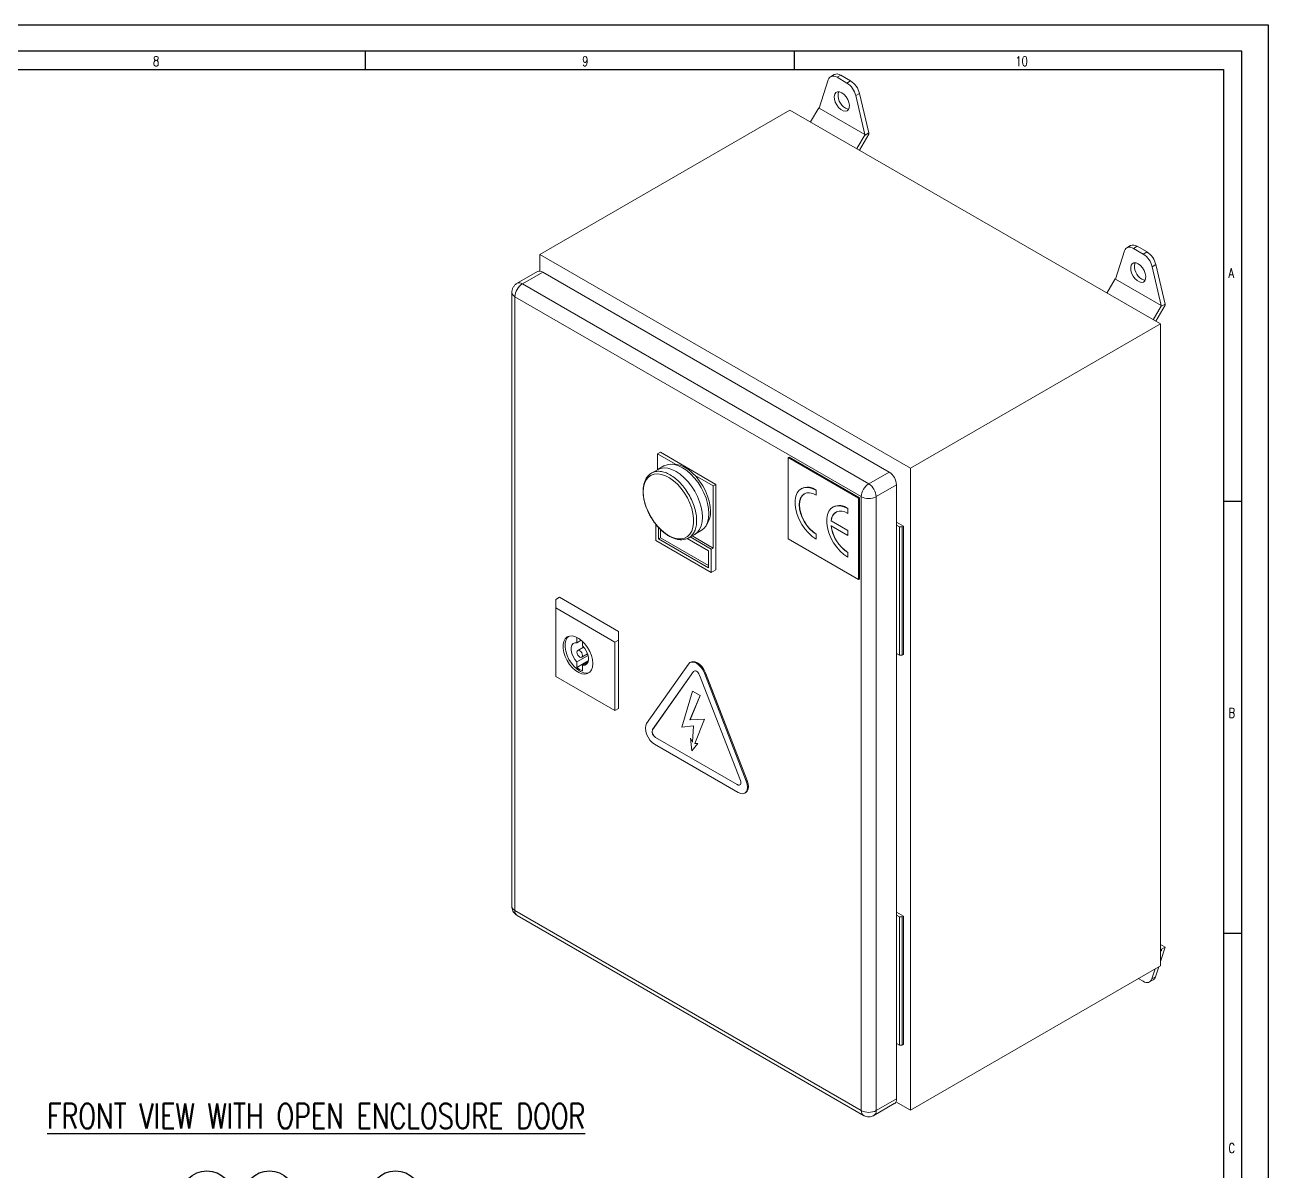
# Model space of a CAD drawing. Extents: x 4137 to 28680, y 2446 to 6814.
# Drawn here: x 7322.1 to 7796.7, y 3196.1 to 3633.6 of the extents above; entities that cross this region are included whole.
import ezdxf

# ---------------------------------------------------------------- set-up
doc = ezdxf.new("R2010")
doc.units = 0
doc.header["$LTSCALE"] = 0.5
doc.layers.get('0').update_dxf_attribs({"linetype": 'CONTINUOUS'})
doc.layers.add('DIM', color=5, linetype='CONTINUOUS')
doc.styles.get("Standard").update_dxf_attribs({"font": 'simplex.shx'})

msp = doc.modelspace()

# ---------------------------------------------------------------- linework, layer by layer
at = {"color": 7, "linetype": 'Continuous'}
for p, q in [((6114.69, 3633.6), (7796.69, 3633.6)), ((7796.69, 3633.6), (7796.69, 2445.6)), ((7786.69, 3623.6), (6134.69, 3623.6)), ((7786.69, 2455.6), (7786.69, 3623.6)), ((6141.69, 3616.6), (7779.69, 3616.6)), ((7779.69, 3616.6), (7779.69, 2563.6))]:
    msp.add_line(p, q, dxfattribs=at)
at = {"color": 7, "linetype": 'Continuous', "lineweight": 15}
for p, q in [((7628.78, 3612.66), (7625.32, 3601.87)), ((7631.07, 3614.64), (7629.65, 3613.82)), ((7632.15, 3613.58), (7633.57, 3614.39)), ((7635.91, 3611.4), (7632.15, 3613.58)), ((7633.57, 3614.39), (7637.33, 3612.22)), ((7635.91, 3611.4), (7637.33, 3612.22)), ((7639.29, 3606.59), (7640.7, 3607.41)), ((7640.7, 3607.41), (7644.23, 3592.35)), ((7642.75, 3591.8), (7639.29, 3606.59)), ((7614.17, 3601.09), (7518.71, 3545.98)), ((7755.6, 3519.45), (7614.17, 3601.09)), ((7625.13, 3601.97), (7622.01, 3596.57)), ((7625.32, 3601.87), (7625.13, 3601.97)), ((7642.75, 3591.8), (7625.32, 3601.87)), ((7639.69, 3586.36), (7642.81, 3591.77)), ((7640.69, 3585.78), (7644.23, 3591.91)), ((7642.81, 3591.77), (7642.75, 3591.8)), ((7644.23, 3592.35), (7642.81, 3591.54)), ((7642.81, 3591.54), (7642.81, 3591.77)), ((7644.23, 3592.35), (7644.23, 3591.91)), ((7518.71, 3545.98), (7518.71, 3539.62)), ((7518.71, 3545.98), (7660.14, 3464.34)), ((7741.92, 3547.35), (7738.45, 3536.55)), ((7744.2, 3549.33), (7742.79, 3548.51)), ((7745.29, 3548.26), (7746.7, 3549.08)), ((7749.05, 3546.09), (7745.29, 3548.26)), ((7746.7, 3549.08), (7750.47, 3546.91)), ((7749.05, 3546.09), (7750.47, 3546.91)), ((7752.43, 3541.28), (7753.84, 3542.1)), ((7755.89, 3526.49), (7752.43, 3541.28)), ((7753.84, 3542.1), (7757.36, 3527.04)), ((7517.78, 3539.45), (7510, 3534.96)), ((7512, 3534.76), (7519.78, 3539.25)), ((7519.78, 3539.25), (7652, 3462.92)), ((7738.27, 3536.66), (7735.15, 3531.25)), ((7738.45, 3536.55), (7738.27, 3536.66)), ((7755.89, 3526.49), (7738.45, 3536.55)), ((7508, 3531.49), (7508, 3297.15)), ((7644.23, 3458.42), (7512, 3534.76)), ((7509.17, 3529.86), (7641.4, 3453.53)), ((7509.17, 3295.51), (7509.17, 3529.86)), ((7752.83, 3521.05), (7755.95, 3526.46)), ((7753.83, 3520.47), (7757.36, 3526.6)), ((7755.95, 3526.46), (7755.89, 3526.49)), ((7757.36, 3527.04), (7755.95, 3526.22)), ((7755.95, 3526.22), (7755.95, 3526.46)), ((7757.36, 3527.04), (7757.36, 3526.6)), ((7660.14, 3464.34), (7755.6, 3519.45)), ((7755.6, 3274.49), (7755.6, 3519.45)), ((7564.68, 3470.46), (7563.62, 3469.85)), ((7563.62, 3469.85), (7563.62, 3463.85)), ((7570.48, 3465.89), (7563.62, 3469.85)), ((7585.89, 3458.22), (7564.68, 3470.46)), ((7566.04, 3465.24), (7563.87, 3463.98)), ((7613.82, 3468.63), (7613.47, 3468.43)), ((7640.34, 3452.91), (7613.47, 3468.43)), ((7613.47, 3468.43), (7613.47, 3437.4)), ((7640.69, 3453.12), (7613.82, 3468.63)), ((7563.56, 3463.82), (7561.34, 3462.54)), ((7584.83, 3457.6), (7577.97, 3461.57)), ((7652, 3462.92), (7644.23, 3458.42)), ((7660.14, 3219.38), (7660.14, 3464.34)), ((7585.89, 3458.22), (7584.83, 3457.6)), ((7584.83, 3433.92), (7584.83, 3457.6)), ((7585.89, 3425.55), (7585.89, 3458.22)), ((7618.52, 3456.58), (7618.44, 3456.54)), ((7624.14, 3455.97), (7624.21, 3456.01)), ((7624.14, 3455.97), (7624.14, 3454.11)), ((7624.21, 3456.01), (7624.21, 3454.15)), ((7647.05, 3453.53), (7654.83, 3458.02)), ((7654.83, 3458.02), (7654.83, 3223.67)), ((7624.14, 3454.11), (7624.21, 3454.15)), ((7640.69, 3453.12), (7640.34, 3452.91)), ((7640.34, 3421.88), (7640.34, 3452.91)), ((7640.69, 3422.09), (7640.69, 3453.12)), ((7641.4, 3453.53), (7641.4, 3219.18)), ((7647.05, 3219.18), (7647.05, 3453.53)), ((7630.61, 3449.6), (7630.54, 3449.56)), ((7636.24, 3448.99), (7636.31, 3449.03)), ((7636.24, 3448.99), (7636.24, 3447.13)), ((7636.24, 3447.13), (7636.31, 3447.17)), ((7636.31, 3449.03), (7636.31, 3447.17)), ((7562.91, 3443.03), (7562.91, 3436.78)), ((7563.97, 3441.8), (7563.97, 3437.39)), ((7564.68, 3441.06), (7564.68, 3437.8)), ((7629.84, 3444.31), (7629.91, 3444.35)), ((7629.84, 3444.31), (7636.24, 3440.62)), ((7629.84, 3442.45), (7636.24, 3438.75)), ((7629.91, 3444.35), (7636.31, 3440.66)), ((7657.52, 3442.3), (7654.83, 3443.85)), ((7654.83, 3442.62), (7655.96, 3441.97)), ((7655.96, 3441.97), (7656.95, 3441.97)), ((7655.96, 3441.97), (7655.96, 3392.98)), ((7656.95, 3441.97), (7657.52, 3442.3)), ((7656.95, 3392.98), (7656.95, 3441.97)), ((7657.52, 3393.3), (7657.52, 3442.3)), ((7562.91, 3436.78), (7584.12, 3424.53)), ((7563.97, 3437.39), (7564.68, 3437.8)), ((7563.97, 3437.39), (7583.06, 3426.37)), ((7564.68, 3437.8), (7583.06, 3427.19)), ((7583.06, 3432.9), (7574.98, 3437.57)), ((7575.59, 3437.85), (7577.81, 3439.14)), ((7584.12, 3433.52), (7576.1, 3438.15)), ((7584.83, 3433.92), (7576.8, 3438.56)), ((7578.1, 3439.32), (7580.28, 3440.58)), ((7613.47, 3437.4), (7640.34, 3421.88)), ((7624.14, 3439.22), (7624.21, 3439.26)), ((7624.14, 3439.22), (7624.14, 3437.36)), ((7624.14, 3437.36), (7624.21, 3437.4)), ((7624.21, 3439.26), (7624.21, 3437.4)), ((7636.24, 3440.62), (7636.31, 3440.66)), ((7636.24, 3440.62), (7636.24, 3438.75)), ((7636.24, 3438.75), (7636.31, 3438.8)), ((7636.31, 3440.66), (7636.31, 3438.8)), ((7583.06, 3426.37), (7583.06, 3432.9)), ((7584.12, 3433.52), (7584.83, 3433.92)), ((7584.12, 3424.53), (7584.12, 3433.52)), ((7636.24, 3432.24), (7636.31, 3432.28)), ((7636.24, 3432.24), (7636.24, 3430.38)), ((7636.31, 3432.28), (7636.31, 3430.42)), ((7636.24, 3430.38), (7636.31, 3430.42)), ((7585.89, 3425.55), (7584.12, 3424.53)), ((7640.69, 3422.09), (7640.34, 3421.88)), ((7526.14, 3415.14), (7524.73, 3414.32)), ((7524.73, 3414.32), (7524.73, 3411.06)), ((7548.77, 3402.08), (7526.14, 3415.14)), ((7524.73, 3384.93), (7524.73, 3411.06)), ((7524.73, 3411.06), (7547.35, 3397.99)), ((7532.86, 3397.75), (7532.86, 3399.82)), ((7532.86, 3397.75), (7534.51, 3398.7)), ((7534.98, 3398.28), (7534.98, 3396.53)), ((7547.35, 3397.99), (7548.77, 3398.81)), ((7548.77, 3398.81), (7548.77, 3402.08)), ((7548.77, 3372.68), (7548.77, 3398.81)), ((7535.39, 3396.09), (7533.17, 3394.8)), ((7534.67, 3392.2), (7536.89, 3393.49)), ((7547.35, 3371.86), (7547.35, 3397.99)), ((7654.83, 3393.63), (7655.96, 3392.98)), ((7537.07, 3392.91), (7532.86, 3390.48)), ((7532.86, 3388.32), (7537.16, 3390.81)), ((7532.86, 3388.32), (7532.86, 3390.48)), ((7534.98, 3389.25), (7537.07, 3390.46)), ((7534.98, 3389.25), (7534.98, 3387.1)), ((7575.41, 3389.65), (7559.43, 3366.92)), ((7576.33, 3390.38), (7575.97, 3390.18)), ((7656.95, 3392.98), (7655.96, 3392.98)), ((7656.95, 3392.98), (7657.52, 3393.3)), ((7524.73, 3384.93), (7547.35, 3371.86)), ((7561.72, 3364.59), (7577.32, 3386.78)), ((7561.72, 3364.58), (7577.32, 3386.77)), ((7577.54, 3386.97), (7577.32, 3386.78)), ((7577.32, 3386.77), (7577.32, 3386.78)), ((7579.61, 3385.45), (7595.22, 3345.24)), ((7581.89, 3386.33), (7581.53, 3386.12)), ((7597.5, 3344.95), (7581.53, 3386.12)), ((7597.86, 3345.15), (7581.89, 3386.33)), ((7576.92, 3379.28), (7572.89, 3365.54)), ((7576.92, 3379.28), (7576.93, 3379.29)), ((7576.92, 3379.28), (7579.88, 3377.57)), ((7576.93, 3379.29), (7579.89, 3377.58)), ((7579.88, 3377.57), (7576, 3368.29)), ((7579.89, 3377.58), (7576.01, 3368.29)), ((7579.88, 3377.57), (7579.89, 3377.58)), ((7547.35, 3371.86), (7548.77, 3372.68)), ((7572.89, 3365.54), (7577.4, 3366)), ((7576, 3368.29), (7581.55, 3368.56)), ((7576, 3368.29), (7576.01, 3368.29)), ((7576.01, 3368.29), (7581.56, 3368.56)), ((7577.4, 3366), (7576.94, 3359.8)), ((7581.55, 3368.56), (7577.82, 3359.28)), ((7581.56, 3368.56), (7577.83, 3359.28)), ((7581.55, 3368.56), (7581.56, 3368.56)), ((7561.72, 3364.58), (7561.72, 3364.59)), ((7562.86, 3361.62), (7562.87, 3361.63)), ((7594.07, 3343.61), (7562.86, 3361.62)), ((7594.07, 3343.61), (7562.87, 3361.63)), ((7576.13, 3361.38), (7576.14, 3361.39)), ((7576.13, 3361.38), (7576.69, 3356.45)), ((7576.13, 3361.38), (7576.94, 3359.8)), ((7576.14, 3361.39), (7576.94, 3359.82)), ((7562.49, 3359.03), (7594.44, 3340.59)), ((7576.69, 3356.45), (7578.94, 3359.36)), ((7576.69, 3356.45), (7576.7, 3356.45)), ((7576.7, 3356.45), (7578.95, 3359.36)), ((7578.94, 3359.36), (7577.82, 3359.28)), ((7577.82, 3359.28), (7577.83, 3359.28)), ((7578.95, 3359.36), (7577.83, 3359.28)), ((7578.94, 3359.36), (7578.95, 3359.36)), ((7594.07, 3343.61), (7594.07, 3343.61)), ((7597.86, 3345.15), (7597.5, 3344.95)), ((7596.94, 3340.34), (7597.3, 3340.55)), ((7641.4, 3219.18), (7509.17, 3295.51)), ((7657.52, 3293.44), (7654.83, 3294.99)), ((7654.83, 3293.77), (7655.96, 3293.12)), ((7510, 3293.68), (7642.23, 3217.35)), ((7655.96, 3293.12), (7656.95, 3293.12)), ((7655.96, 3293.12), (7655.96, 3244.12)), ((7656.95, 3293.12), (7657.52, 3293.44)), ((7656.95, 3244.12), (7656.95, 3293.12)), ((7657.52, 3244.45), (7657.52, 3293.44)), ((7755.6, 3282.65), (7757.36, 3281.63)), ((7757.36, 3281.63), (7755.6, 3276.12)), ((7755.95, 3280.14), (7755.6, 3280.34)), ((7755.6, 3280.34), (7755.77, 3280.25)), ((7755.6, 3279.71), (7755.77, 3280.25)), ((7755.77, 3280.25), (7755.95, 3280.14)), ((7757.36, 3281.63), (7755.95, 3280.82)), ((7755.95, 3280.82), (7755.95, 3280.14)), ((7660.14, 3219.38), (7755.6, 3274.49)), ((7752.3, 3269.45), (7753.54, 3273.3)), ((7753.72, 3270.27), (7752.3, 3269.45)), ((7754.95, 3274.12), (7753.72, 3270.27)), ((7747.11, 3269.59), (7748.93, 3268.54)), ((7751.43, 3268.29), (7752.84, 3269.11)), ((7654.83, 3244.78), (7655.96, 3244.12)), ((7656.95, 3244.12), (7655.96, 3244.12)), ((7656.95, 3244.12), (7657.52, 3244.45)), ((7654.83, 3223.67), (7647.05, 3219.18)), ((7654.63, 3222.56), (7660.14, 3219.38)), ((7646.23, 3217.35), (7654, 3221.84))]:
    msp.add_line(p, q, dxfattribs=at)
at = {"color": 7, "linetype": 'Continuous', "lineweight": 15, "flags": 128}
for points in [[(7632.15, 3613.58), (7631.59, 3613.85), (7631.05, 3614.01), (7630.53, 3614.06), (7630.06, 3613.99), (7629.64, 3613.81), (7629.28, 3613.53), (7628.99, 3613.14), (7628.78, 3612.66)], [(7633.97, 3607.71), (7634.83, 3607.07), (7635.61, 3606.18), (7636.24, 3605.14), (7636.67, 3604.02), (7636.86, 3602.94), (7636.8, 3601.98), (7636.48, 3601.24), (7635.94, 3600.77), (7635.23, 3600.62), (7634.41, 3600.8), (7633.54, 3601.3), (7632.72, 3602.07), (7632, 3603.04), (7631.46, 3604.13), (7631.15, 3605.25), (7631.08, 3606.28), (7631.27, 3607.14), (7631.71, 3607.76), (7632.34, 3608.07), (7633.12, 3608.05), (7633.97, 3607.71)], [(7635.39, 3601.83), (7636.24, 3601.48), (7636.6, 3601.43)], [(7745.29, 3548.26), (7744.73, 3548.53), (7744.19, 3548.7), (7743.67, 3548.74), (7743.2, 3548.68), (7742.77, 3548.5), (7742.41, 3548.21), (7742.12, 3547.83), (7741.92, 3547.35)], [(7747.11, 3542.39), (7747.96, 3541.75), (7748.74, 3540.87), (7749.38, 3539.83), (7749.81, 3538.71), (7750, 3537.63), (7749.94, 3536.67), (7749.62, 3535.92), (7749.08, 3535.45), (7748.37, 3535.3), (7747.54, 3535.49), (7746.68, 3535.99), (7745.85, 3536.76), (7745.14, 3537.73), (7744.6, 3538.82), (7744.28, 3539.93), (7744.22, 3540.97), (7744.41, 3541.83), (7744.84, 3542.44), (7745.48, 3542.76), (7746.26, 3542.74), (7747.11, 3542.39)], [(7748.52, 3536.52), (7749.38, 3536.17), (7749.74, 3536.12)], [(7583.23, 3447.1), (7583.11, 3448.99), (7582.74, 3450.97), (7582.13, 3453.01), (7581.31, 3455.04), (7580.28, 3457.02), (7579.08, 3458.9), (7577.73, 3460.63), (7576.27, 3462.17), (7574.74, 3463.48), (7573.16, 3464.53), (7571.59, 3465.3), (7570.05, 3465.76), (7568.59, 3465.9), (7567.24, 3465.73), (7566.04, 3465.24)], [(7583.82, 3447.98), (7583.7, 3449.83), (7583.33, 3451.77), (7582.72, 3453.76), (7581.9, 3455.75), (7580.87, 3457.68), (7579.68, 3459.49), (7578.34, 3461.16), (7576.89, 3462.62), (7575.38, 3463.86), (7573.84, 3464.82), (7572.3, 3465.49), (7570.82, 3465.85), (7569.42, 3465.89), (7569.28, 3465.88)], [(7558.18, 3455.37), (7558.31, 3453.51), (7558.68, 3451.56), (7559.29, 3449.57), (7560.11, 3447.58), (7561.14, 3445.65), (7562.34, 3443.83), (7563.68, 3442.16), (7565.13, 3440.69), (7566.64, 3439.46), (7568.19, 3438.49), (7569.73, 3437.82), (7571.21, 3437.46), (7572.61, 3437.42), (7573.88, 3437.7), (7575, 3438.29), (7575.93, 3439.18), (7576.65, 3440.35), (7577.14, 3441.76), (7577.39, 3443.39), (7577.39, 3445.17), (7577.14, 3447.08), (7576.65, 3449.06), (7575.93, 3451.06), (7575, 3453.02), (7573.88, 3454.9), (7572.61, 3456.66), (7571.21, 3458.23), (7569.73, 3459.58), (7568.19, 3460.69), (7566.64, 3461.51), (7565.13, 3462.03), (7563.68, 3462.23), (7562.34, 3462.11), (7561.14, 3461.67), (7560.11, 3460.92), (7559.29, 3459.89), (7558.68, 3458.6), (7558.31, 3457.08), (7558.18, 3455.37)], [(7580.76, 3445.66), (7580.64, 3447.55), (7580.27, 3449.54), (7579.67, 3451.58), (7578.84, 3453.61), (7577.81, 3455.59), (7576.61, 3457.47), (7575.26, 3459.21), (7573.8, 3460.75), (7572.26, 3462.06), (7570.69, 3463.11), (7569.11, 3463.88), (7567.57, 3464.34), (7566.11, 3464.49), (7564.76, 3464.31), (7563.56, 3463.82)], [(7624.14, 3455.97), (7622.66, 3456.67), (7621.23, 3457.03), (7619.9, 3457.03), (7618.71, 3456.68), (7617.71, 3455.99), (7616.93, 3454.98), (7616.39, 3453.69), (7616.12, 3452.16), (7616.12, 3450.44), (7616.39, 3448.59), (7616.93, 3446.68), (7617.71, 3444.77), (7618.71, 3442.92), (7619.9, 3441.2), (7621.23, 3439.67), (7622.66, 3438.37), (7624.14, 3437.36)], [(7624.14, 3454.11), (7622.89, 3454.7), (7621.68, 3454.97), (7620.56, 3454.93), (7619.58, 3454.56), (7618.78, 3453.9), (7618.19, 3452.95), (7617.82, 3451.77), (7617.7, 3450.39), (7617.82, 3448.86), (7618.19, 3447.26), (7618.78, 3445.62), (7619.58, 3444.03), (7620.56, 3442.54), (7621.68, 3441.21), (7622.89, 3440.09), (7624.14, 3439.22)], [(7619.66, 3454.6), (7619.65, 3454.6), (7618.85, 3453.94), (7618.26, 3453), (7617.89, 3451.81), (7617.77, 3450.43), (7617.89, 3448.9), (7618.26, 3447.3), (7618.85, 3445.66), (7619.65, 3444.07), (7620.63, 3442.58), (7621.75, 3441.25), (7622.96, 3440.13), (7624.21, 3439.26)], [(7577.81, 3439.14), (7577.81, 3439.14), (7578.84, 3439.93), (7579.67, 3441.01), (7580.27, 3442.35), (7580.64, 3443.91), (7580.76, 3445.66)], [(7580.28, 3440.58), (7580.28, 3440.58), (7581.31, 3441.37), (7582.13, 3442.45), (7582.74, 3443.79), (7583.11, 3445.35), (7583.23, 3447.1)], [(7636.24, 3448.99), (7634.75, 3449.69), (7633.32, 3450.05), (7631.99, 3450.05), (7630.81, 3449.7), (7629.8, 3449.01), (7629.02, 3448), (7628.48, 3446.71), (7628.21, 3445.18), (7628.21, 3443.46), (7628.48, 3441.61), (7629.02, 3439.7), (7629.8, 3437.79), (7630.81, 3435.94), (7631.99, 3434.22), (7633.32, 3432.69), (7634.75, 3431.39), (7636.24, 3430.38)], [(7636.24, 3447.13), (7635.08, 3447.68), (7633.96, 3447.97), (7632.91, 3447.99), (7631.97, 3447.73), (7631.17, 3447.22), (7630.54, 3446.46), (7630.09, 3445.48), (7629.84, 3444.31)], [(7538.87, 3389.83), (7538.73, 3391.31), (7538.34, 3392.87), (7537.71, 3394.45), (7536.87, 3395.96), (7535.86, 3397.33), (7534.72, 3398.51), (7533.52, 3399.44), (7532.3, 3400.07), (7531.12, 3400.37), (7530.04, 3400.33), (7529.1, 3399.96), (7528.36, 3399.26), (7527.85, 3398.27), (7527.59, 3397.05), (7527.59, 3395.63), (7527.85, 3394.1), (7528.36, 3392.52), (7529.1, 3390.97), (7530.04, 3389.52), (7531.12, 3388.23), (7532.3, 3387.17), (7533.52, 3386.39), (7534.72, 3385.92), (7535.86, 3385.79), (7536.87, 3386), (7537.71, 3386.54), (7538.34, 3387.39), (7538.73, 3388.5), (7538.87, 3389.83)], [(7529.58, 3400.2), (7529.07, 3399.67), (7528.56, 3398.68), (7528.29, 3397.45), (7528.29, 3396.04), (7528.56, 3394.51), (7529.07, 3392.93), (7529.81, 3391.38), (7530.74, 3389.93), (7531.82, 3388.64), (7533, 3387.58), (7534.22, 3386.8), (7535.43, 3386.33), (7536.57, 3386.2), (7537.55, 3386.4)], [(7532.86, 3390.48), (7532.04, 3391.42), (7531.36, 3392.53), (7530.88, 3393.71), (7530.63, 3394.87), (7530.63, 3395.93), (7530.88, 3396.8), (7531.36, 3397.43), (7532.04, 3397.75), (7532.86, 3397.75)], [(7534.98, 3392.89), (7534.9, 3392.47), (7534.67, 3392.2), (7534.32, 3392.13), (7533.92, 3392.28), (7533.51, 3392.6), (7533.17, 3393.07), (7532.94, 3393.6), (7532.86, 3394.11), (7532.94, 3394.54), (7533.17, 3394.8), (7533.51, 3394.87), (7533.92, 3394.73), (7534.32, 3394.4), (7534.67, 3393.93), (7534.9, 3393.4), (7534.98, 3392.89)], [(7534.98, 3396.53), (7535.8, 3395.58), (7536.48, 3394.47), (7536.96, 3393.29), (7537.21, 3392.13), (7537.21, 3391.07), (7536.96, 3390.2), (7536.48, 3389.57), (7535.8, 3389.25), (7534.98, 3389.25)], [(7581.53, 3386.12), (7580.97, 3387.29), (7580.24, 3388.36), (7579.38, 3389.26), (7578.47, 3389.93), (7577.55, 3390.32), (7576.7, 3390.4), (7575.97, 3390.18), (7575.41, 3389.65)], [(7581.89, 3386.33), (7581.33, 3387.5), (7580.6, 3388.57), (7579.74, 3389.47), (7578.83, 3390.14), (7577.91, 3390.53), (7577.06, 3390.61), (7576.33, 3390.38)], [(7579.61, 3385.45), (7579.4, 3385.89), (7579.13, 3386.29), (7578.81, 3386.62), (7578.47, 3386.87), (7578.12, 3387.02), (7577.8, 3387.05), (7577.53, 3386.97), (7577.32, 3386.77)], [(7559.43, 3366.92), (7559.08, 3366.14), (7558.96, 3365.16), (7559.08, 3364.03), (7559.43, 3362.84), (7559.99, 3361.67), (7560.72, 3360.6), (7561.58, 3359.7), (7562.49, 3359.03)], [(7594.07, 3343.61), (7594.41, 3343.46), (7594.73, 3343.43), (7595.01, 3343.52), (7595.22, 3343.71), (7595.35, 3344.01), (7595.39, 3344.38), (7595.35, 3344.8), (7595.22, 3345.24)], [(7594.44, 3340.59), (7595.36, 3340.2), (7596.21, 3340.12), (7596.94, 3340.34), (7597.5, 3340.86), (7597.86, 3341.64), (7597.98, 3342.63), (7597.86, 3343.76), (7597.5, 3344.95)], [(7597.3, 3340.55), (7597.3, 3340.55), (7597.86, 3341.07), (7598.22, 3341.85), (7598.34, 3342.84), (7598.22, 3343.96), (7597.86, 3345.15)], [(7748.93, 3268.54), (7749.49, 3268.27), (7750.03, 3268.1), (7750.55, 3268.06), (7751.02, 3268.12), (7751.45, 3268.3), (7751.81, 3268.59), (7752.1, 3268.98), (7752.3, 3269.45)]]:
    msp.add_lwpolyline(points, dxfattribs=at)
at = {"color": 7, "linetype": 'Continuous', "lineweight": 15}
for centre, radius, start, end in [((7632.11, 3612.38), 2.49, 54.0309, 114.6578), ((7633.07, 3605.65), 7.83, 12.9932, 57.078), ((7638.18, 3606.69), 5.61, 165.4289, 240.0846), ((7631.66, 3604.83), 7.83, 12.9932, 57.078), ((7745.24, 3547.07), 2.49, 54.0306, 114.6582), ((7744.79, 3539.52), 7.83, 12.9933, 57.0779), ((7746.21, 3540.33), 7.83, 12.9933, 57.0779), ((7751.32, 3541.38), 5.61, 165.429, 240.0846), ((7518.6, 3537.61), 2.01, 54.3828, 114.3071), ((7515.31, 3529.58), 6.15, 122.6057, 177.3944), ((7648.69, 3457.74), 6.15, 2.6055, 57.3944), ((7620.9, 3451.6), 5.52, 53.1242, 115.5655), ((7647.54, 3453.25), 6.15, 122.6057, 177.3944), ((7640.91, 3453.25), 6.15, 2.6055, 57.3944), ((7644.23, 3458.98), 6.15, 242.6096, 297.3904), ((7575.84, 3447.55), 7.99, 325.7861, 3.0448), ((7634.01, 3444.2), 4.11, 123.4774, 177.8859), ((7632.99, 3444.61), 5.52, 53.1242, 115.5655), ((7643.95, 3444.18), 14.22, 187.007, 237.1427), ((7644.02, 3444.22), 14.22, 187.007, 237.1427), ((7537.26, 3393.5), 6.8, 229.6226, 250.3827), ((7564.05, 3363.79), 2.47, 161.2148, 241.1917), ((7564.06, 3363.79), 2.47, 161.2148, 241.1917), ((7594.62, 3344.38), 0.941, 234.3168, 294.3723), ((7751.83, 3270.78), 1.96, 301.2206, 344.9435), ((7652.88, 3223.45), 1.97, 304.9505, 6.3619), ((7644.23, 3224.64), 6.15, 242.6096, 297.3904)]:
    msp.add_arc(centre, radius, start, end, dxfattribs=at)
at = {"color": 8, "linetype": 'Continuous', "lineweight": 15}
for centre, radius, start, end in [((7510, 3531.69), 2.01, 185.7867, 245.6173), ((7510.83, 3533.12), 2.01, 54.3897, 114.2275), ((7510, 3297.35), 2.01, 185.6949, 245.6252), ((7511.07, 3295.27), 1.91, 172.678, 236.0099), ((7643.36, 3218.96), 1.97, 173.6986, 235.0663), ((7645.1, 3218.96), 1.97, 304.9232, 6.3076)]:
    msp.add_arc(centre, radius, start, end, dxfattribs=at)
at = {"color": 7, "linetype": 'Continuous', "lineweight": 15}
for points, knots in [([(7508.53, 3533.49), (7508.37, 3533.15), (7508.14, 3532.65), (7508.01, 3531.96), (7508.02, 3531.64), (7508.02, 3531.49)], [0, 0, 0, 0, 0.542048, 0.781935, 1, 1, 1, 1]), ([(7510.01, 3534.94), (7509.9, 3534.89), (7509.6, 3534.72), (7509.06, 3534.26), (7508.73, 3533.78), (7508.53, 3533.49)], [0, 0, 0, 0, 0.168129, 0.499303, 1, 1, 1, 1]), ([(7561.45, 3462.57), (7561.18, 3462.41), (7560.51, 3462.03), (7559.68, 3461.13), (7558.96, 3459.97), (7558.46, 3458.67), (7558.17, 3457.24), (7558.06, 3455.71), (7558.15, 3454.11), (7558.34, 3452.74), (7558.56, 3451.9), (7558.63, 3451.62)], [0, 0, 0, 0, 0.089714, 0.223913, 0.345139, 0.466911, 0.588154, 0.708142, 0.826144, 0.941143, 1, 1, 1, 1]), ([(7558.63, 3451.62), (7558.69, 3451.38), (7558.86, 3450.66), (7559.23, 3449.57), (7559.67, 3448.45), (7559.97, 3447.82), (7560.1, 3447.55)], [0, 0, 0, 0, 0.176745, 0.533455, 0.794772, 1, 1, 1, 1]), ([(7560.1, 3447.55), (7560.15, 3447.43), (7560.41, 3446.86), (7560.72, 3446.31), (7560.97, 3445.87)], [0, 0, 0, 0, 0.20423, 1, 1, 1, 1]), ([(7560.97, 3445.87), (7561.35, 3445.26), (7561.88, 3444.4), (7562.66, 3443.32), (7563.05, 3442.86), (7563.25, 3442.61)], [0, 0, 0, 0, 0.536692, 0.753857, 1, 1, 1, 1]), ([(7563.25, 3442.61), (7563.34, 3442.5), (7563.74, 3442.01), (7564.51, 3441.2), (7565.57, 3440.2), (7566.71, 3439.3), (7567.9, 3438.52), (7569.13, 3437.89), (7570.37, 3437.42), (7571.61, 3437.14), (7572.85, 3437.06), (7574.05, 3437.22), (7574.94, 3437.48), (7575.38, 3437.76), (7575.48, 3437.82)], [0, 0, 0, 0, 0.025268, 0.108257, 0.196425, 0.287481, 0.380601, 0.475223, 0.571085, 0.668087, 0.766422, 0.866684, 0.970219, 1, 1, 1, 1]), ([(7508.02, 3297.15), (7508.02, 3297.01), (7508, 3296.57), (7508.2, 3295.8), (7508.64, 3294.89), (7509.26, 3294.15), (7509.79, 3293.84), (7510.01, 3293.71)], [0, 0, 0, 0, 0.095558, 0.31836, 0.561602, 0.817314, 1, 1, 1, 1]), ([(7642.24, 3217.36), (7642.34, 3217.3), (7642.63, 3217.12), (7643.3, 3216.89), (7643.88, 3216.84), (7644.23, 3216.81)], [0, 0, 0, 0, 0.16688, 0.498582, 1, 1, 1, 1]), ([(7644.23, 3216.81), (7644.6, 3216.84), (7645.15, 3216.89), (7645.81, 3217.12), (7646.08, 3217.29), (7646.21, 3217.37)], [0, 0, 0, 0, 0.542852, 0.783102, 1, 1, 1, 1])]:
    msp.add_open_spline(points, degree=3, knots=knots, dxfattribs=at)
at = {"color": 8, "linetype": 'Continuous', "lineweight": 15}
for points, knots in [([(7578.54, 3444.38), (7578.5, 3445.16), (7578.43, 3446.73), (7577.83, 3449.27), (7576.9, 3451.83), (7575.63, 3454.34), (7574.1, 3456.68), (7572.34, 3458.77), (7570.44, 3460.54), (7568.46, 3461.91), (7566.48, 3462.82), (7564.59, 3463.25), (7562.85, 3463.21), (7561.9, 3462.78), (7561.43, 3462.57)], [0, 0, 0, 0, 0.083767, 0.167535, 0.251302, 0.33507, 0.418837, 0.502604, 0.586372, 0.670139, 0.753907, 0.837674, 0.921441, 1, 1, 1, 1]), ([(7575.49, 3437.82), (7575.53, 3437.83), (7576.07, 3438.03), (7576.88, 3438.85), (7577.83, 3440.3), (7578.43, 3442.16), (7578.5, 3443.64), (7578.54, 3444.38)], [0, 0, 0, 0, 0.0153076, 0.2614803, 0.5076539, 0.7538267, 1, 1, 1, 1])]:
    msp.add_open_spline(points, degree=3, knots=knots, dxfattribs=at)
at = {"layer": 'DIM', "color": 7}
for p, q in [((7452.09, 3616.6), (7452.09, 3623.6)), ((7615.89, 3616.6), (7615.89, 3623.6))]:
    msp.add_line(p, q, dxfattribs=at)
at = {"layer": 'DIM', "color": 7, "linetype": 'Continuous'}
for p, q in [((7779.69, 3451.75), (7786.69, 3451.75)), ((7779.69, 3286.89), (7786.69, 3286.89))]:
    msp.add_line(p, q, dxfattribs=at)
at = {"layer": 'DIM'}
for centre in [(7391.59, 3186.17), (7415.44, 3186.17), (7463.59, 3186.17)]:
    msp.add_circle(centre, 10, dxfattribs=at)

# ---------------------------------------------------------------- texts
at = {"layer": 'DIM', "color": 7, "width": 0.75}
for s, height, p in [('8', 3.7, (7371.02, 3617.88)), ('9', 3.7, (7534.81, 3617.88)), ('10', 3.704, (7700.22, 3617.88)), ('A', 3.7, (7781.54, 3537.02)), ('B', 3.7, (7781.54, 3369.14)), ('C', 3.7, (7781.54, 3203.01))]:
    msp.add_text(s, height=height, dxfattribs=at).set_placement(p)
at = {"layer": 'DIM', "width": 0.75}
msp.add_text('%%UFRONT VIEW WITH OPEN ENCLOSURE DOOR', height=9.525, dxfattribs=at).set_placement((7330.59, 3212.33))

doc.saveas('drawing.dxf')
